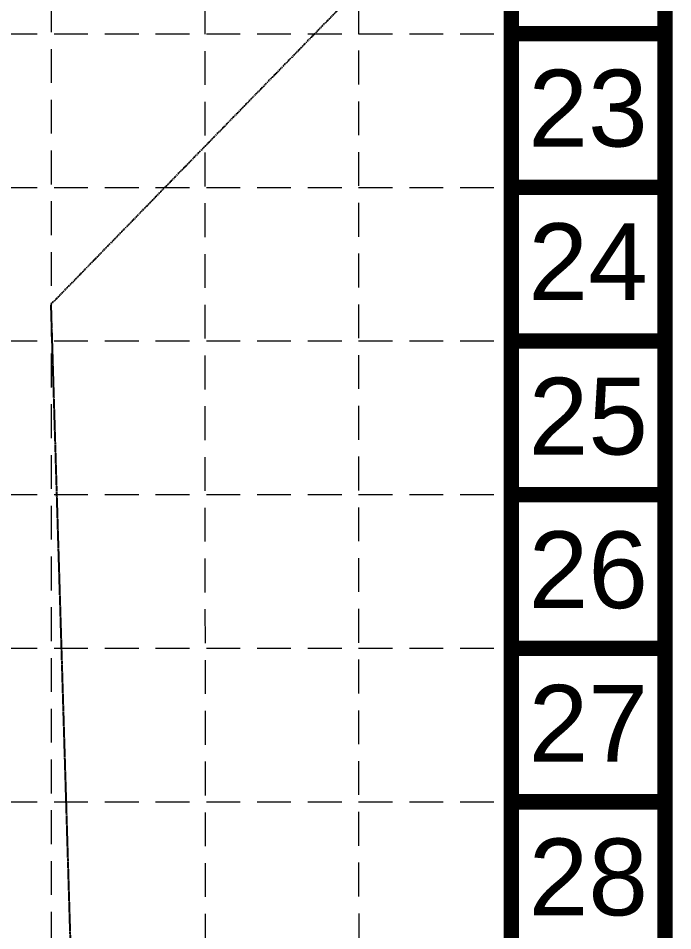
# Model space of a CAD drawing. Header units: feet. Extents: x 7707 to 9528, y 2602 to 5512.
# Drawn here: x 9334.5 to 9528, y 4200.8 to 4470.5 of the extents above; entities that cross this region are included whole.
import ezdxf
from ezdxf.enums import TextEntityAlignment as Align

# ---------------------------------------------------------------- set-up
doc = ezdxf.new("R2010")
doc.units = ezdxf.units.FT
doc.header["$LTSCALE"] = 0.4
doc.header["$MEASUREMENT"] = 0
doc.linetypes.add('HIDDEN', pattern=[0.375, 0.25, -0.125])
doc.linetypes.add('PHANTOM2', pattern=[1.25, 0.625, -0.125, 0.125, -0.125, 0.125, -0.125])
for name, color, linetype in [('BASE', 7, 'Continuous'), ('BNDY', 7, 'PHANTOM2'), ('grid', 254, 'HIDDEN')]:
    doc.layers.add(name, color=color, linetype=linetype)
doc.styles.get("Standard").update_dxf_attribs({"font": 'ARIAL.TTF'})

msp = doc.modelspace()

# ---------------------------------------------------------------- linework, layer by layer
at = {"layer": 'BASE', "const_width": 4.54}
for points in [[(9525.7, 2604.55), (9525.7, 5510.1), (7709.73, 5510.1), (7709.73, 2604.55)], [(9480.3, 2649.95), (9480.3, 5464.7), (7755.13, 5464.7), (7755.13, 2649.95)]]:
    msp.add_lwpolyline(points, close=True, dxfattribs=at)
for points in [[(9525.7, 4465.92), (9480.3, 4465.92)], [(9525.7, 4420.52), (9480.3, 4420.52)], [(9525.7, 4375.12), (9480.3, 4375.12)], [(9525.7, 4329.72), (9480.3, 4329.72)], [(9525.7, 4284.32), (9480.3, 4284.32)], [(9525.7, 4238.92), (9480.3, 4238.92)]]:
    msp.add_lwpolyline(points, dxfattribs=at)
at = {"layer": 'BNDY', "flags": 128}
msp.add_lwpolyline([(9337.77, 4731.57, -0.000728), (9341.19, 4727.48), (9366.44, 4697.24), (9451.7, 4595.13, 0.025633), (9498.65, 4544.41), (9445.6, 4489.99), (9344.14, 4385.91), (9378.39, 3261.02)], format="xyb", dxfattribs=at)
at = {"layer": 'grid', "color": 252, "linetype": 'HIDDEN', "lineweight": 0, "ltscale": 100}
for p, q in [((9344.44, 2831.41), (9344.31, 5465.72)), ((9389.94, 2830.81), (9389.71, 5465.72)), ((9435.37, 2830.94), (9435.11, 5465.72)), ((7755.13, 4465.92), (9480.3, 4465.92)), ((7755.13, 4420.52), (9480.3, 4420.52)), ((7755.13, 4375.12), (9480.3, 4375.12)), ((7755.13, 4329.72), (9480.3, 4329.72)), ((7755.13, 4284.32), (9480.3, 4284.32)), ((7755.13, 4238.92), (9480.3, 4238.92))]:
    msp.add_line(p, q, dxfattribs=at)

# ---------------------------------------------------------------- texts
at = {"layer": 'BASE'}
for s, p in [('23', (9502.94, 4443.94)), ('24', (9502.94, 4398.55)), ('25', (9503.02, 4352.91)), ('26', (9503.02, 4307.51)), ('27', (9503.02, 4262.11)), ('28', (9503.02, 4216.71))]:
    msp.add_text(s, height=22.7, dxfattribs=at).set_placement(p, align=Align.MIDDLE_CENTER)

doc.saveas('drawing.dxf')
